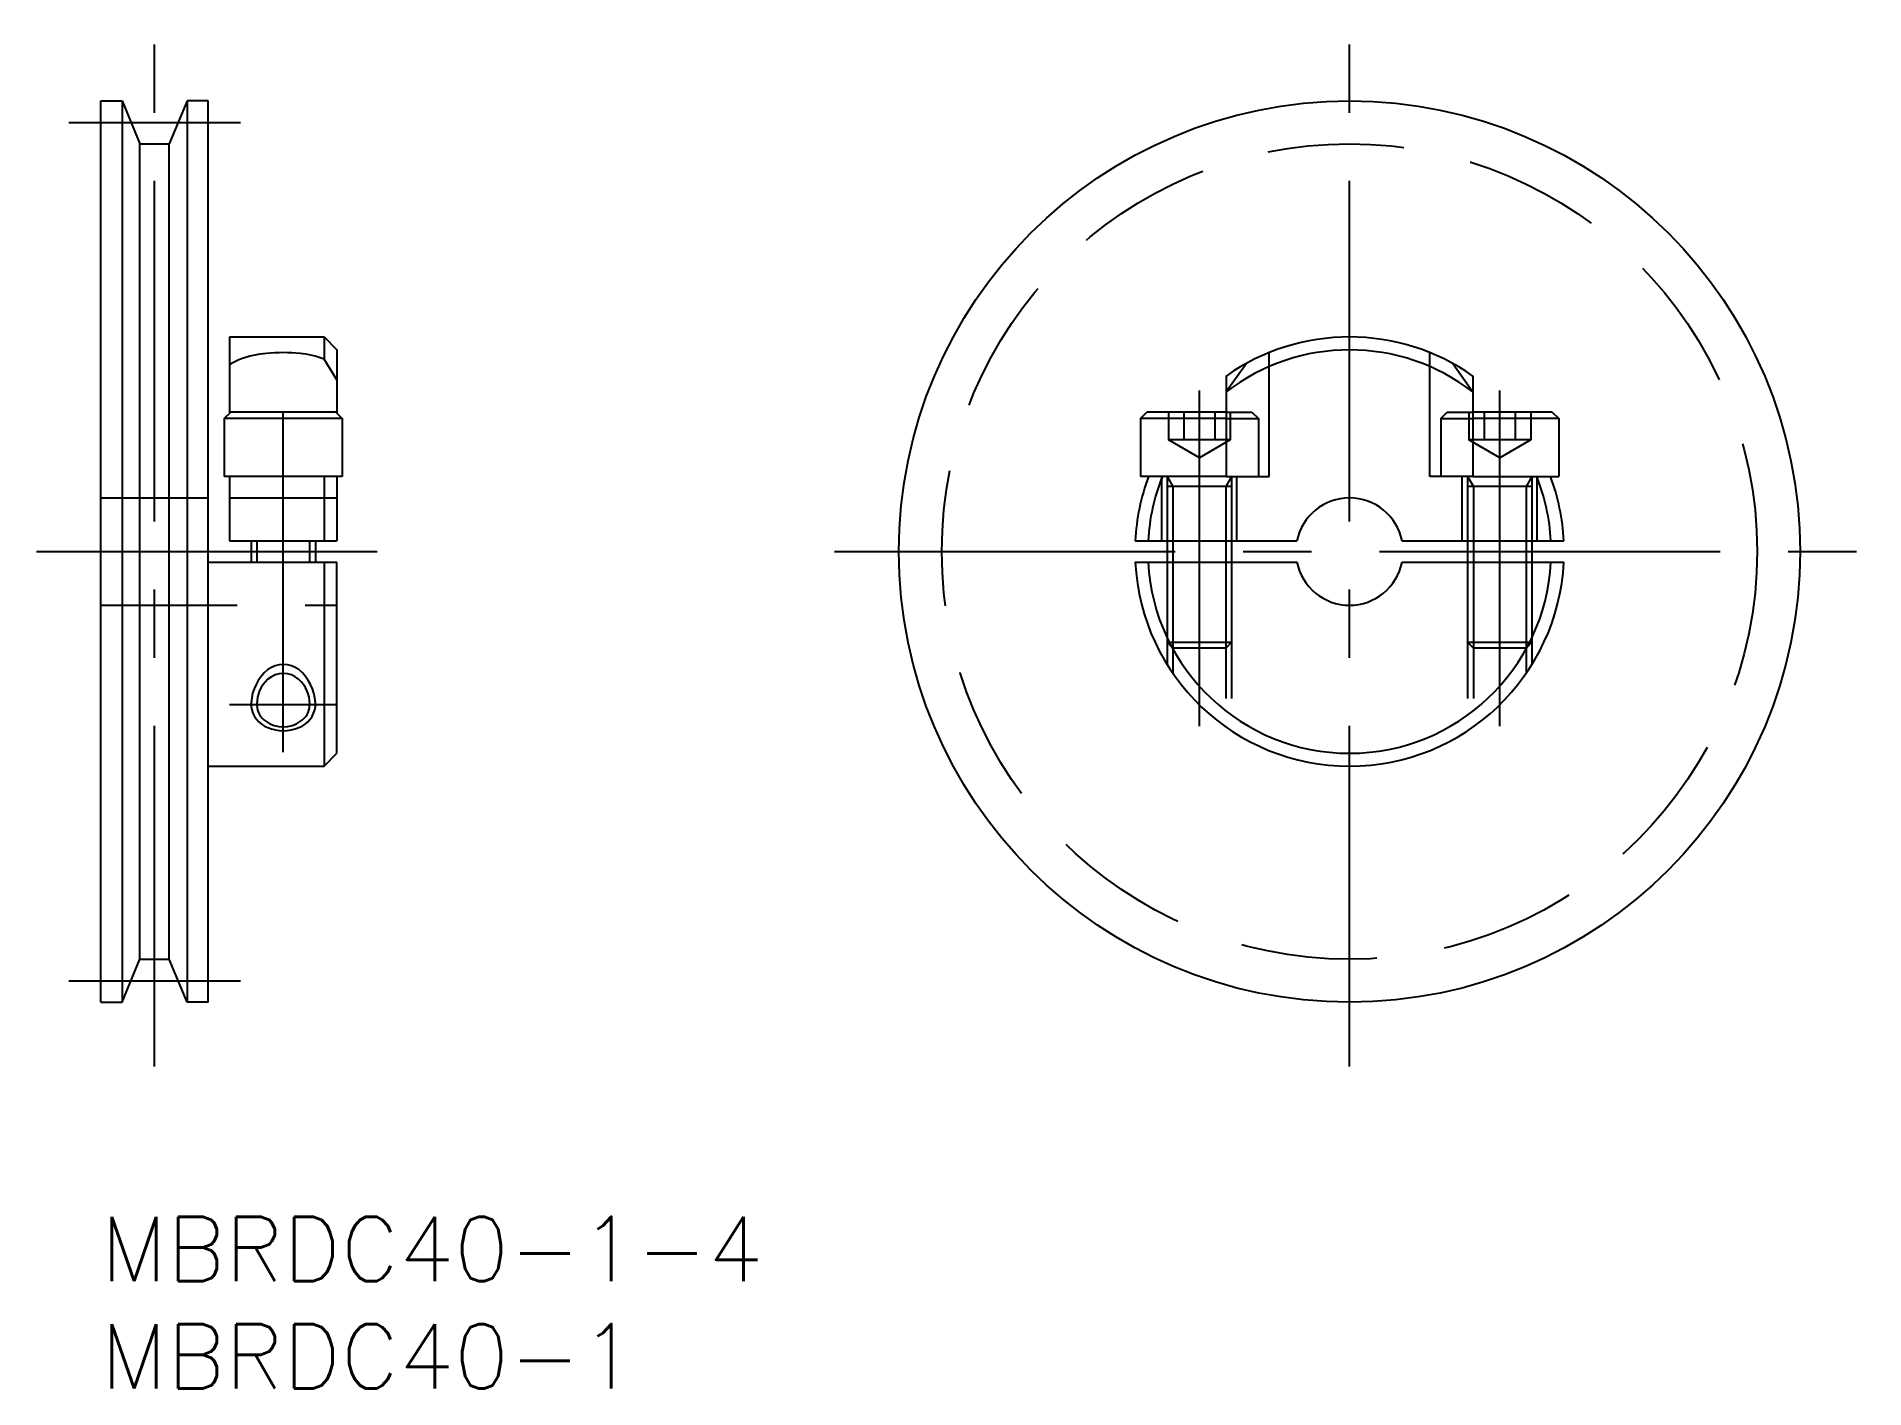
# Model space of a CAD drawing. Extents: x -3 to 82.2, y -8 to 55.
import ezdxf

# ---------------------------------------------------------------- set-up
doc = ezdxf.new("R2010")
doc.units = 0
doc.header["$LTSCALE"] = 0.5
doc.linetypes.add('CENTER', pattern=[50.8, 31.75, -6.35, 6.35, -6.35])
doc.linetypes.add('DASHED', pattern=[19.05, 12.7, -6.35])
for name, color, linetype in [('MSM_CENTER', 1, 'CENTER'), ('MSM_CONTINUOUS', 7, 'CONTINUOUS'), ('MSM_DASHED', 4, 'DASHED'), ('MSM_NARROW', 5, 'CONTINUOUS'), ('MSM_PART_NUMBER', 7, 'CONTINUOUS')]:
    doc.layers.add(name, color=color, linetype=linetype)
doc.styles.get("Standard").update_dxf_attribs({"font": 'txt.shx', "height": 3, "bigfont": 'bigfont.shx'})

# ---------------------------------------------------------------- blocks, each defined once
blk = doc.blocks.new('*U2')
at = {"layer": 'MSM_PART_NUMBER'}
blk.add_text('MBRDC40-1-4', height=3, dxfattribs=at).set_placement((0, -3))
blk = doc.blocks.new('*U3')
at = {"layer": 'MSM_PART_NUMBER'}
blk.add_text('MBRDC40-1', height=3, dxfattribs=at).set_placement((0, -8))

msp = doc.modelspace()

# ---------------------------------------------------------------- linework, layer by layer
at = {"layer": 'MSM_CENTER'}
for p, q in [((2.5, 7), (2.5, 55)), ((58.197, 7), (58.197, 55)), ((-1.5, 51), (6.5, 51)), ((8.5, 21.648), (8.5, 38.5)), ((51.197, 22.859), (51.197, 38.5)), ((65.197, 22.859), (65.197, 38.5)), ((-3, 31), (14, 31)), ((34.197, 31), (82.197, 31)), ((11, 23.859), (6, 23.859)), ((-1.5, 11), (6.5, 11))]:
    msp.add_line(p, q, dxfattribs=at)
at = {"layer": 'MSM_CONTINUOUS'}
for p, q in [((0, 10), (0, 52)), ((0, 52), (0.986, 52)), ((0.986, 52), (0.986, 10)), ((0.986, 52), (1.814, 50)), ((4.014, 52), (3.186, 50)), ((4.014, 52), (4.014, 10)), ((5, 52), (4.014, 52)), ((5, 10), (5, 52)), ((1.814, 50), (3.186, 50)), ((1.814, 12), (1.814, 50)), ((3.186, 12), (3.186, 50)), ((6, 41), (6, 37.45)), ((6, 41), (10.4, 41)), ((10.4, 41), (11, 40.4)), ((10.4, 41), (10.4, 39.961)), ((11, 40.4), (11, 37.45)), ((11, 39.008), (10.4, 39.961)), ((53.389, 39.768), (52.447, 38.436)), ((63.006, 39.768), (63.947, 38.436)), ((52.447, 39.182), (52.447, 34.5)), ((63.947, 39.182), (63.947, 34.5)), ((5.75, 37.2), (6.05, 37.5)), ((10.95, 37.5), (6.05, 37.5)), ((10.95, 37.5), (11.25, 37.2)), ((48.447, 37.2), (48.747, 37.5)), ((52.447, 37.5), (48.747, 37.5)), ((67.647, 37.5), (63.947, 37.5)), ((67.647, 37.5), (67.947, 37.2)), ((5.75, 37.2), (5.75, 34.5)), ((11.25, 37.2), (5.75, 37.2)), ((11.25, 37.2), (11.25, 34.5)), ((48.447, 37.2), (48.447, 34.5)), ((52.447, 37.2), (48.447, 37.2)), ((67.947, 37.2), (63.947, 37.2)), ((67.947, 37.2), (67.947, 34.5)), ((11.25, 34.5), (5.75, 34.5)), ((6, 34.5), (6, 31.5)), ((10.4, 34.5), (10.4, 31.5)), ((11, 34.5), (11, 31.5)), ((52.447, 34.5), (48.447, 34.5)), ((63.947, 34.5), (67.947, 34.5)), ((6, 31.5), (11, 31.5)), ((7, 31.5), (7, 30.5)), ((10, 31.5), (10, 30.5)), ((48.21, 31.5), (55.748, 31.5)), ((49.697, 31.5), (49.697, 30.5)), ((52.697, 31.5), (52.697, 30.5)), ((60.647, 31.5), (68.185, 31.5)), ((63.697, 31.5), (63.697, 30.5)), ((66.697, 31.5), (66.697, 30.5)), ((5, 30.5), (11, 30.5)), ((10.4, 30.5), (10.4, 21)), ((11, 21.6), (11, 30.5)), ((48.21, 30.5), (55.748, 30.5)), ((60.647, 30.5), (68.185, 30.5)), ((10.4, 21), (11, 21.6)), ((5, 21), (10.4, 21)), ((0.986, 10), (1.814, 12)), ((1.814, 12), (3.186, 12)), ((4.014, 10), (3.186, 12)), ((0, 10), (0.986, 10)), ((5, 10), (4.014, 10))]:
    msp.add_line(p, q, dxfattribs=at)
msp.add_circle((58.197, 31), 21, dxfattribs=at)
for centre, radius, start, end in [((58.197, 31), 10, 54.90037, 125.09963), ((8.155, 35.383), 4.868, 95.18362, 109.88903), ((8.5, 32.295), 7.975, 84.35595, 95.64405), ((8.893, 36.183), 4.068, 68.2614, 84.48508), ((58.197, 31), 9.4, 52.28732, 127.71268), ((7.506, 37.377), 2.773, 111.28019, 122.88917), ((58.197, 31), 10, 159.51268, 177.13402), ((58.197, 31), 9.4, 158.13997, 176.95091), ((58.197, 31), 9.4, 3.04909, 21.86003), ((58.197, 31), 10, 2.86598, 20.48732), ((58.197, 31), 2.5, 11.53696, 168.46304), ((58.197, 31), 10, 182.86598, 357.13402), ((58.197, 31), 9.4, 183.04909, 356.95091), ((58.197, 31), 2.5, 191.53696, 348.46304), ((8.77, 23.92), 1.5, 131.07667, 181.23638), ((8.5, 24.231), 1.088, 48.92333, 131.07667), ((8.23, 23.92), 1.5, 358.76362, 48.92333), ((8.501, 23.859), 1.231, 178.63517, 181.26548), ((8.499, 23.859), 1.231, 358.73452, 1.36483), ((8.171, 23.851), 0.9, 181.26548, 237.82989), ((8.5, 24.236), 1.403, 234.80308, 305.19692), ((8.829, 23.851), 0.9, 302.17011, 358.73452)]:
    msp.add_arc(centre, radius, start, end, dxfattribs=at)
at = {"layer": 'MSM_DASHED'}
for p, q in [((54.447, 34.5), (54.447, 40.27)), ((61.947, 34.5), (61.947, 40.27)), ((49.754, 37.5), (49.754, 36.2)), ((50.476, 37.5), (50.476, 36.2)), ((51.919, 37.5), (51.919, 36.2)), ((52.447, 37.5), (53.647, 37.5)), ((52.641, 37.5), (52.641, 36.2)), ((53.647, 37.5), (53.947, 37.2)), ((62.447, 37.2), (62.747, 37.5)), ((62.747, 37.5), (63.947, 37.5)), ((63.754, 37.5), (63.754, 36.2)), ((64.476, 37.5), (64.476, 36.2)), ((65.919, 37.5), (65.919, 36.2)), ((66.641, 37.5), (66.641, 36.2)), ((52.447, 37.2), (53.947, 37.2)), ((53.947, 37.2), (53.947, 34.5)), ((62.447, 37.2), (62.447, 34.5)), ((62.447, 37.2), (63.947, 37.2)), ((52.641, 36.2), (49.754, 36.2)), ((51.197, 35.367), (49.754, 36.2)), ((52.641, 36.2), (51.197, 35.367)), ((66.641, 36.2), (63.754, 36.2)), ((65.197, 35.367), (63.754, 36.2)), ((66.641, 36.2), (65.197, 35.367)), ((49.447, 31.5), (49.447, 34.5)), ((49.697, 34.5), (49.968, 34.031)), ((49.697, 34.5), (49.697, 31.5)), ((52.697, 34.5), (52.427, 34.031)), ((52.447, 34.5), (54.447, 34.5)), ((52.697, 34.5), (52.697, 31.5)), ((52.947, 31.5), (52.947, 34.5)), ((63.947, 34.5), (61.947, 34.5)), ((63.447, 31.5), (63.447, 34.5)), ((63.697, 34.5), (63.968, 34.031)), ((63.697, 34.5), (63.697, 31.5)), ((66.697, 34.5), (66.427, 34.031)), ((66.697, 34.5), (66.697, 31.5)), ((66.947, 31.5), (66.947, 34.5)), ((0, 33.5), (5, 33.5)), ((6, 33.5), (11, 33.5)), ((52.697, 34.031), (49.697, 34.031)), ((49.968, 34.031), (49.968, 31.5)), ((52.427, 34.031), (52.427, 31.5)), ((66.697, 34.031), (63.697, 34.031)), ((63.968, 34.031), (63.968, 31.5)), ((66.427, 34.031), (66.427, 31.5)), ((49.697, 30.5), (49.697, 25.732)), ((49.968, 30.5), (49.968, 25.319)), ((52.427, 30.5), (52.427, 22.833)), ((52.697, 30.5), (52.697, 22.648)), ((63.697, 30.5), (63.697, 22.648)), ((63.968, 30.5), (63.968, 22.833)), ((66.427, 30.5), (66.427, 25.319)), ((66.697, 30.5), (66.697, 25.732)), ((0, 28.5), (11, 28.5)), ((49.968, 26.5), (49.697, 26.77)), ((49.697, 26.77), (52.697, 26.77)), ((52.427, 26.5), (49.968, 26.5)), ((52.697, 26.77), (52.427, 26.5)), ((63.968, 26.5), (63.697, 26.77)), ((63.697, 26.77), (66.697, 26.77)), ((66.427, 26.5), (63.968, 26.5)), ((66.697, 26.77), (66.427, 26.5))]:
    msp.add_line(p, q, dxfattribs=at)
msp.add_circle((58.197, 31), 19, dxfattribs=at)
at = {"layer": 'MSM_NARROW'}
for p, q in [((7.27, 31.5), (7.27, 30.5)), ((9.729, 31.5), (9.729, 30.5)), ((49.968, 31.5), (49.968, 30.5)), ((52.427, 31.5), (52.427, 30.5)), ((63.968, 31.5), (63.968, 30.5)), ((66.427, 31.5), (66.427, 30.5))]:
    msp.add_line(p, q, dxfattribs=at)
for centre, radius, start, end in [((8.5, 24.489), 1.243, 54.25016, 125.74984), ((9.174, 23.834), 2.175, 130.09088, 176.80147), ((7.826, 23.834), 2.175, 3.19853, 49.90912), ((8.567, 23.859), 1.567, 176.44894, 182.62135), ((8.433, 23.859), 1.567, 357.37865, 3.55106), ((8.218, 23.942), 1.226, 187.28902, 248.76992), ((8.782, 23.942), 1.226, 291.23008, 352.71098), ((8.5, 24.467), 1.819, 246.46511, 293.53489)]:
    msp.add_arc(centre, radius, start, end, dxfattribs=at)

# ---------------------------------------------------------------- block references
at = {"layer": 'MSM_CONTINUOUS'}
for name in ['*U2', '*U3']:
    msp.add_blockref(name, (0, 0), dxfattribs=at)

doc.saveas('drawing.dxf')
